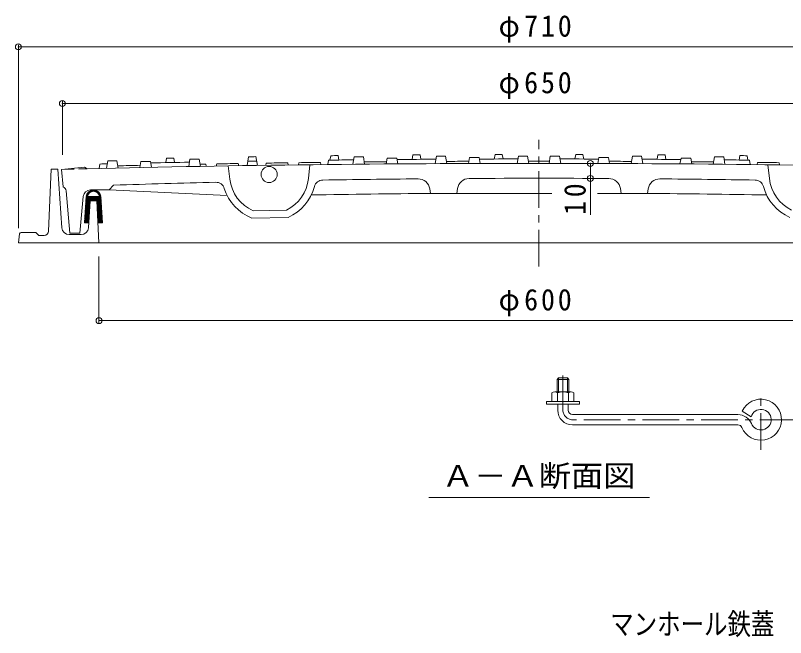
# Model space of a CAD drawing. Units: millimetres, scale not verified. Extents: x -836 to 950, y -677 to 681.
# Drawn here: x -800 to -275, y -650 to -226 of the extents above; entities that cross this region are included whole.
import ezdxf
from ezdxf.enums import TextEntityAlignment as Align

# ---------------------------------------------------------------- set-up
doc = ezdxf.new("R2010")
doc.units = ezdxf.units.MM
doc.header["$LTSCALE"] = 5
doc.header["$PDMODE"] = 32
doc.header["$PDSIZE"] = 4
doc.linetypes.add('CHAIN1', pattern=[8, 5, -1, 1, -1])
doc.linetypes.add('DASHED1', pattern=[1.8, 1.2, -0.6])
for name, color, linetype, lineweight in [('E-1', 2, 'Continuous', 9), ('E-2', 3, 'Continuous', 18), ('E-3', 4, 'Continuous', 9), ('E-4', 7, 'Continuous', 9), ('E-5', 4, 'Continuous', 9), ('E-6', 6, 'Continuous', 9)]:
    doc.layers.add(name, color=color, linetype=linetype, lineweight=lineweight)
doc.layers.add('F-5_F-5ﾚｲﾔ', color=2, linetype='Continuous')
doc.styles.add('ＭＳ ゴシック', font='')
doc.styles.get('ＭＳ ゴシック').set_extended_font_data('MS Gothic')

msp = doc.modelspace()

# ---------------------------------------------------------------- linework, layer by layer
at = {"layer": 'E-1'}
for p, q in [((-775.363, -331.009), (-777.235, -373.142)), ((-770.843, -331.009), (-775.363, -331.009)), ((-768.157, -370.845), (-770.843, -331.009)), ((-750.038, -370.834), (-748.843, -352.509)), ((-796.966, -374.867), (-797.843, -381.009)), ((-795.975, -374.009), (-785.843, -374.009)), ((-785.843, -374.009), (-783.843, -376.009)), ((-780.233, -376.009), (-783.843, -376.009)), ((-755.027, -375.509), (-763.169, -375.509)), ((-797.843, -381.009), (-229.632, -381.009))]:
    msp.add_line(p, q, dxfattribs=at)
msp.add_lwpolyline([(-742.843, -381.009), (-744.343, -352.509), (-748.843, -352.509)], dxfattribs=at)
for centre, radius, start, end in [((-763.169, -370.509), 5, 183.8567, 270), ((-755.027, -370.509), 5, 270, 356.26851), ((-795.975, -375.009), 1, 90, 171.86945), ((-780.233, -373.009), 3, 270, 357.45486)]:
    msp.add_arc(centre, radius, start, end, dxfattribs=at)
at = {"layer": 'E-2', "lineweight": 9}
for p, q in [((-737.681, -330.289), (-736.796, -325.268)), ((-729.695, -330.111), (-730.573, -325.129)), ((-697.341, -326.436), (-696.811, -323.425)), ((-691.341, -326.32), (-691.869, -323.33)), ((-681.681, -329.14), (-680.796, -324.123)), ((-673.694, -328.995), (-674.573, -324.01)), ((-641.872, -328.469), (-640.811, -322.452)), ((-634.814, -328.363), (-635.869, -322.378)), ((-586.341, -324.737), (-586.871, -327.743)), ((-584.811, -321.72), (-585.341, -324.726)), ((-579.869, -321.667), (-579.341, -324.662)), ((-568.797, -322.555), (-569.68, -327.564)), ((-562.574, -322.497), (-561.694, -327.489)), ((-546.284, -323.357), (-546.991, -327.363)), ((-539.709, -323.306), (-539.004, -327.301)), ((-528.812, -321.23), (-529.341, -324.233)), ((-523.87, -321.198), (-523.341, -324.195)), ((-512.797, -322.134), (-513.68, -327.138)), ((-506.574, -322.102), (-505.693, -327.097)), ((-490.285, -323.032), (-490.99, -327.035)), ((-483.709, -323.01), (-483.004, -327.007)), ((-472.812, -320.98), (-473.341, -323.981)), ((-467.87, -320.969), (-467.341, -323.968)), ((-456.797, -321.953), (-457.679, -326.954)), ((-450.575, -321.948), (-449.693, -326.947)), ((-435.111, -321.948), (-435.992, -326.947)), ((-428.888, -321.953), (-428.006, -326.954)), ((-417.815, -320.969), (-418.344, -323.968)), ((-412.873, -320.98), (-412.344, -323.981)), ((-401.976, -323.01), (-402.681, -327.007)), ((-395.401, -323.032), (-394.695, -327.035)), ((-379.111, -322.102), (-379.992, -327.097)), ((-372.888, -322.134), (-372.006, -327.138)), ((-361.816, -321.198), (-362.344, -324.195)), ((-356.874, -321.23), (-356.344, -324.233)), ((-345.977, -323.306), (-346.681, -327.301)), ((-339.401, -323.357), (-338.695, -327.363)), ((-323.111, -322.497), (-323.992, -327.489)), ((-316.889, -322.555), (-316.005, -327.564)), ((-305.816, -321.667), (-306.344, -324.662)), ((-300.874, -321.72), (-300.344, -324.726)), ((-299.344, -324.737), (-298.814, -327.743)), ((-752.841, -329.509), (-768.338, -331.058)), ((-752.841, -329.509), (-750.841, -330.595)), ((-742.222, -327.392), (-742.753, -330.405)), ((-714.992, -329.794), (-714.284, -325.779)), ((-707.006, -329.63), (-707.709, -325.643)), ((-670.091, -327.432), (-669.828, -328.927)), ((-662.591, -327.303), (-662.857, -328.807)), ((-654.718, -328.672), (-653.656, -337.67)), ((-647.841, -327.062), (-647.578, -328.558)), ((-628.841, -326.776), (-629.107, -328.28)), ((-614.091, -326.573), (-613.828, -328.07)), ((-606.591, -326.477), (-606.857, -327.98)), ((-598.992, -327.883), (-599.992, -337.344)), ((-591.841, -326.299), (-591.577, -327.796)), ((-293.844, -326.299), (-294.108, -327.796)), ((-286.694, -327.883), (-285.693, -337.344)), ((-279.094, -326.477), (-278.829, -327.98)), ((-768.338, -331.058), (-767.342, -343.008)), ((-762.842, -374.509), (-765.132, -345.668)), ((-748.595, -345.009), (-735.923, -345.009)), ((-735.923, -345.009), (-732.842, -341.801)), ((-735.923, -345.009), (-655.397, -348.949)), ((-516.842, -347.426), (-517.311, -344.309)), ((-498.862, -347.426), (-498.358, -344.061)), ((-386.823, -347.426), (-387.327, -344.061)), ((-368.843, -347.426), (-368.375, -344.309)), ((-753.574, -349.556), (-755.843, -374.509)), ((-516.843, -347.426), (-434.122, -347.426)), ((-402.857, -347.426), (-368.842, -347.426)), ((-637.686, -359.231), (-614.997, -358.767)), ((-638.637, -364.251), (-613.842, -363.744)), ((-762.842, -374.509), (-755.843, -374.509))]:
    msp.add_line(p, q, dxfattribs=at)
msp.add_circle((-626.843, -334.504), 5.5, dxfattribs=at)
for centre, radius, start, end in [((-442.841, -13326.945), 13005, 91.26776, 91.29518), ((-442.841, -13326.945), 13006, 91.09712, 91.11889), ((-442.841, -13326.945), 13005, 91.02099, 91.04841), ((-442.841, -13326.945), 13003, 90.84825, 90.87469), ((-442.841, -13326.945), 13006, 90.85038, 90.87216), ((-442.841, -13326.945), 13003, 90.62792, 90.63232), ((-442.841, -13326.945), 13003, 90.55657, 90.62792), ((-442.841, -13326.945), 13006, 90.60367, 90.62544), ((-442.841, -13326.945), 13005, 90.52751, 90.55493), ((-442.841, -13326.945), 13004, 90.4268, 90.45578), ((-442.841, -13326.945), 13003, 90.30981, 90.42606), ((-442.841, -13326.945), 13006, 90.35696, 90.37873), ((-442.841, -13326.945), 13005, 90.28079, 90.3082), ((-442.841, -13326.945), 13001.5, 90.21102, 90.27815), ((-442.841, -13326.945), 13004, 90.18006, 90.20904), ((-442.841, -13326.945), 13003, 90.06305, 90.1793), ((-442.841, -13326.945), 13006, 90.11026, 90.13203), ((-442.841, -13326.945), 13005, 90.03407, 90.06149), ((-442.841, -13326.945), 13001.5, 90, 90.03136), ((-442.844, -13326.945), 13001.5, 89.96864, 90), ((-442.844, -13326.945), 13005, 89.93851, 89.96593), ((-442.844, -13326.945), 13003, 89.8207, 89.93695), ((-442.844, -13326.945), 13006, 89.86797, 89.88974), ((-442.844, -13326.945), 13004, 89.79096, 89.81994), ((-442.844, -13326.945), 13001.5, 89.72185, 89.78898), ((-442.844, -13326.945), 13005, 89.6918, 89.71921), ((-442.844, -13326.945), 13003, 89.57394, 89.69019), ((-442.844, -13326.945), 13006, 89.62127, 89.64304), ((-442.844, -13326.945), 13004, 89.54422, 89.5732), ((-442.844, -13326.945), 13005, 89.44507, 89.47249), ((-442.844, -13326.945), 13003, 89.37208, 89.44343), ((-442.844, -13326.945), 13006, 89.37456, 89.39633), ((-442.844, -13326.945), 13003, 89.36768, 89.37208), ((-442.841, -13326.945), 13000, 90, 91.3576), ((-442.841, -13326.945), 13003, 91.29694, 91.31929), ((-442.841, -13326.945), 13001.5, 91.19825, 91.26539), ((-442.841, -13326.945), 13004, 91.16709, 91.19607), ((-442.841, -13326.945), 13003, 91.05013, 91.1664), ((-442.841, -13326.945), 13001.5, 91.00151, 91.01855), ((-442.841, -13326.945), 13001.5, 90.90344, 90.96845), ((-442.841, -13326.945), 13001.5, 90.7547, 90.8197), ((-442.841, -13326.945), 13001.5, 90.65664, 90.72164), ((-442.841, -13326.945), 13001.5, 90.45781, 90.52494), ((-442.844, -13326.945), 13000, 88.6424, 90), ((-442.844, -13326.945), 13001.5, 89.47506, 89.54219), ((-442.844, -13326.945), 13001.5, 89.27836, 89.34336), ((-442.843, -9325.119), 8987.999, 91.40526, 91.84898), ((-663.118, -345.822), 6, 17.32887, 91.4054), ((-626.843, -334.504), 27, 186.73128, 246.32108), ((-626.843, -334.504), 27, 296.02196, 353.96233), ((-590.135, -344.329), 6, 90.93115, 165.01494), ((-442.843, -9325.119), 8987.999, 90.52562, 90.93961), ((-525.222, -345.498), 8, 8.54108, 90.52582), ((-490.446, -345.246), 8, 90.30357, 171.47713), ((-442.843, -9325.119), 8987.999, 89.69627, 90.30373), ((-395.239, -345.246), 8, 8.52287, 89.69643), ((-360.463, -345.498), 8, 89.47418, 171.45892), ((-442.843, -9325.119), 8987.999, 89.06039, 89.47438), ((-295.55, -344.329), 6, 14.98506, 89.06885), ((-258.843, -334.504), 27, 186.03767, 243.97804), ((-768.122, -345.905), 3, 4.53793, 74.92941), ((-748.595, -350.009), 5, 90, 174.8055), ((-626.843, -334.504), 32, 197.32913, 248.37321), ((-626.843, -334.504), 32, 293.96968, 345.0153), ((-258.843, -334.504), 32, 194.9847, 246.03032), ((-442.843, -9325.119), 8977.999, 90.47226, 90.99054), ((-442.843, -9325.119), 8977.999, 89.00947, 89.52774)]:
    msp.add_arc(centre, radius, start, end, dxfattribs=at)
at = {"layer": 'E-2', "linetype": 'DASHED1', "lineweight": 9}
msp.add_arc((-442.841, -13326.945), 13000, 91.3576, 91.43254, dxfattribs=at)
at = {"layer": 'E-3', "linetype": 'CHAIN1'}
for p, q in [((-442.843, -397.349), (-442.843, -310.918)), ((-426.494, -495.154), (-426.494, -471.608)), ((-291.494, -522.285), (-291.494, -482.998)), ((-227.188, -501.654), (-419.994, -501.654))]:
    msp.add_line(p, q, dxfattribs=at)
at = {"layer": 'E-3'}
for p, q in [((-429.494, -473.154), (-430.494, -474.154)), ((-422.494, -474.154), (-430.494, -474.154)), ((-430.494, -474.154), (-430.494, -482.654)), ((-423.494, -473.154), (-429.494, -473.154)), ((-429.494, -473.154), (-429.494, -482.654)), ((-422.494, -474.154), (-423.494, -473.154)), ((-423.494, -473.154), (-423.494, -482.654)), ((-422.494, -474.154), (-422.494, -482.654)), ((-432.117, -482.654), (-420.87, -482.654)), ((-433.994, -483.375), (-433.994, -489.154)), ((-430.241, -483.375), (-430.241, -489.154)), ((-422.747, -483.375), (-422.747, -489.154)), ((-418.994, -483.375), (-418.994, -489.154)), ((-437.744, -491.154), (-415.244, -491.154)), ((-429.994, -495.154), (-429.994, -491.154)), ((-422.994, -495.154), (-422.994, -491.154)), ((-415.244, -491.154), (-415.244, -489.154)), ((-419.994, -498.154), (-307.202, -498.154)), ((-298.222, -499.723), (-304.183, -495.738)), ((-419.994, -505.154), (-307.202, -505.154))]:
    msp.add_line(p, q, dxfattribs=at)
msp.add_lwpolyline([(-437.744, -491.154), (-437.744, -489.154), (-415.244, -489.154)], dxfattribs=at)
for centre, radius, start, end in [((-432.117, -485.454), 2.8, 47.92557, 132.07463), ((-426.494, -492.743), 10.089, 68.19786, 111.80214), ((-420.87, -485.454), 2.8, 47.92572, 132.07428), ((-291.494, -501.654), 14, 202.47946, 155.00504), ((-419.994, -495.154), 10, 180, 270), ((-419.994, -495.154), 3, 180, 270), ((-307.202, -508.154), 10, 22.47954, 90), ((-291.494, -501.654), 7, 202.47919, 163.98383), ((-307.202, -508.154), 3, 22.48038, 90)]:
    msp.add_arc(centre, radius, start, end, dxfattribs=at)
at = {"layer": 'E-3', "linetype": 'CHAIN1'}
msp.add_arc((-419.994, -495.154), 6.5, 180, 270, dxfattribs=at)
at = {"layer": 'E-4'}
for p, q in [((-797.843, -246.092), (-797.843, -371.009)), ((-87.843, -247.592), (-797.843, -247.592)), ((-767.838, -284.647), (-767.838, -321.058)), ((-117.847, -286.147), (-767.838, -286.147)), ((-407.8, -337.188), (-407.8, -326.993)), ((-742.843, -435.636), (-742.843, -390.509)), ((-142.843, -434.136), (-742.843, -434.136))]:
    msp.add_line(p, q, dxfattribs=at)
for p in [(-797.843, -247.592), (-767.838, -286.147), (-407.8, -326.993), (-407.8, -337.188), (-742.843, -434.136)]:
    msp.add_point(p, dxfattribs=at)
at = {"layer": 'E-5', "color": 7}
for p, q in [((-407.8, -337.188), (-407.8, -362.072)), ((-518.025, -554.586), (-367.525, -554.586))]:
    msp.add_line(p, q, dxfattribs=at)
at = {"layer": 'E-6'}
for p, q in [((-749.538, -347.271), (-750.245, -346.563)), ((-749.091, -346.869), (-749.803, -346.157)), ((-748.581, -346.531), (-749.31, -345.802)), ((-748, -346.263), (-748.763, -345.5)), ((-747.335, -346.079), (-748.156, -345.259)), ((-746.557, -346.009), (-747.477, -345.089)), ((-745.588, -346.13), (-746.707, -345.01)), ((-741.531, -349.338), (-745.801, -345.068)), ((-741.86, -348.16), (-744.623, -345.397)), ((-752.827, -367.509), (-751.671, -349.782)), ((-748.98, -354.617), (-751.802, -351.795)), ((-748.928, -353.82), (-751.75, -350.998)), ((-748.876, -353.024), (-751.699, -350.201)), ((-748.543, -352.509), (-751.634, -349.417)), ((-747.694, -352.509), (-751.487, -348.716)), ((-750.488, -348.866), (-751.264, -348.09)), ((-750.242, -348.264), (-750.978, -347.527)), ((-749.922, -347.735), (-750.637, -347.02)), ((-742.516, -349.509), (-750.637, -349.509)), ((-746.846, -352.509), (-749.846, -349.509)), ((-745.997, -352.509), (-748.997, -349.509)), ((-745.148, -352.509), (-748.148, -349.509)), ((-741.174, -355.635), (-747.3, -349.509)), ((-741.221, -354.739), (-746.451, -349.509)), ((-741.268, -353.843), (-745.603, -349.509)), ((-741.315, -352.948), (-744.754, -349.509)), ((-741.363, -352.052), (-743.906, -349.509)), ((-741.41, -351.156), (-743.057, -349.509)), ((-741.457, -350.261), (-742.592, -349.125)), ((-740.549, -367.509), (-741.479, -349.846)), ((-749.292, -359.397), (-752.114, -356.574)), ((-749.24, -358.6), (-752.062, -355.778)), ((-749.188, -357.803), (-752.01, -354.981)), ((-749.136, -357.007), (-751.958, -354.185)), ((-749.084, -356.21), (-751.906, -353.388)), ((-749.032, -355.413), (-751.854, -352.591)), ((-741.127, -356.53), (-744.298, -353.359)), ((-741.08, -357.426), (-744.251, -354.255)), ((-741.033, -358.322), (-744.204, -355.151)), ((-740.985, -359.217), (-744.157, -356.046)), ((-740.938, -360.113), (-744.11, -356.942)), ((-749.656, -364.973), (-752.478, -362.15)), ((-749.604, -364.176), (-752.426, -361.354)), ((-749.552, -363.38), (-752.374, -360.557)), ((-749.5, -362.583), (-752.322, -359.761)), ((-749.448, -361.786), (-752.27, -358.964)), ((-749.396, -360.99), (-752.218, -358.167)), ((-749.344, -360.193), (-752.166, -357.371)), ((-740.891, -361.009), (-744.062, -357.838)), ((-740.844, -361.904), (-744.015, -358.733)), ((-740.797, -362.8), (-743.968, -359.629)), ((-740.75, -363.696), (-743.921, -360.525)), ((-740.703, -364.592), (-743.874, -361.42)), ((-740.656, -365.487), (-743.827, -362.316)), ((-749.821, -367.509), (-752.827, -367.509)), ((-752.211, -367.509), (-752.79, -366.93)), ((-751.362, -367.509), (-752.738, -366.133)), ((-750.514, -367.509), (-752.686, -365.337)), ((-749.812, -367.363), (-752.634, -364.54)), ((-749.759, -366.566), (-752.582, -363.744)), ((-749.707, -365.769), (-752.53, -362.947)), ((-740.608, -366.383), (-743.779, -363.212)), ((-740.561, -367.279), (-743.732, -364.107)), ((-741.18, -367.509), (-743.685, -365.003)), ((-742.028, -367.509), (-743.638, -365.899)), ((-742.877, -367.509), (-743.591, -366.795)), ((-740.549, -367.509), (-743.553, -367.509))]:
    msp.add_line(p, q, dxfattribs=at)
for radius, start, end in [(5.105, 3.01268, 176.2688), (4.105, 8.47574, 171.52426)]:
    msp.add_arc((-746.577, -350.114), radius, start, end, dxfattribs=at)

# ---------------------------------------------------------------- texts
at = {"layer": 'E-4', "color": 2, "char_height": 14.66, "attachment_point": 7, "style": 'ＭＳ ゴシック'}
for s, insert in [('\\T1.21;\\W0.95;φ710', (-470.343, -244.592)), ('\\T1.21;\\W0.95;φ650', (-470.343, -283.147)), ('\\T1.21;\\W0.95;φ600', (-470.343, -431.136))]:
    msp.add_mtext(s, dxfattribs=dict(at, insert=insert))
at = {"layer": 'E-4', "color": 2, "insert": (-410.8, -362.072), "char_height": 14.66, "attachment_point": 7, "rotation": 90, "style": 'ＭＳ ゴシック'}
msp.add_mtext('\\T1.27;\\W0.95;10', dxfattribs=at)
at = {"layer": 'E-5', "color": 2, "style": 'ＭＳ ゴシック', "width": 1.1}
msp.add_text('Ａ－Ａ断面図', height=14.66, dxfattribs=at).set_placement((-509.025, -551.586), align=Align.BOTTOM_LEFT)
at = {"layer": 'F-5_F-5ﾚｲﾔ', "style": 'ＭＳ ゴシック', "width": 0.8}
msp.add_text('マンホール鉄蓋\u3000ノンスリップタイプ\u3000簡易密閉形（簡易防水・防臭形）丸枠\u3000鎖付', height=14.66, dxfattribs=at).set_placement((-394.269, -652.609), align=Align.BOTTOM_LEFT)

doc.saveas('drawing.dxf')
